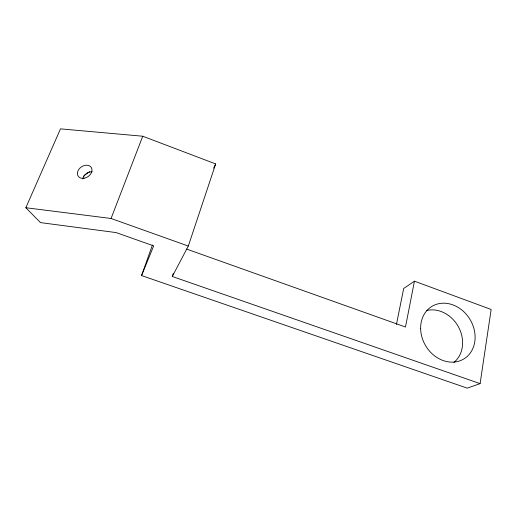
<?xml version="1.0" encoding="UTF-8"?>
<svg xmlns="http://www.w3.org/2000/svg" width="517" height="517" viewBox="0 0 517 517"><rect width="100%" height="100%" fill="white"/><g stroke="black" fill="none" stroke-linecap="round" stroke-linejoin="round"><path stroke-width="0.78" d="M152.444 245.006L141.555 275.567L467.213 388.138L480.099 383.627L491.15 309.476L414.453 281.177L403.68 288.492L396.423 324.56M414.453 281.177L405.477 327.015L186.611 249.071M480.099 383.627L172.271 276.485L188.304 246.053L215.679 163.934L142.744 136.223L60.489 128.862L25.85 207.731L40.475 222.607L116.138 232.585L153.691 245.879L141.555 275.567M172.271 276.485L173.298 273.428M25.85 207.731L111.058 218.478L142.744 136.223M213.637 168.148L215.679 163.934M111.058 218.478L188.304 246.053M426.654 310.517A29.87 25.268 58.9 0 1 458.682 327.306A29.87 25.268 58.9 0 1 453.971 362.385M82.72 178.85A7.774 5.855 -34.1 0 1 92.246 171.78M83.702 176.11A23.446 17.837 -34.3 0 1 89.79 171.696M420.638 328.625A30.755 25.798 58.5 0 0 461.927 359.981A30.755 25.798 58.5 0 0 461.048 309.392A30.755 25.798 58.5 0 0 420.638 328.625M84.109 178.236A7.878 5.894 -34 0 0 91.296 167.476A7.878 5.894 -34 0 0 78.668 169.595A7.878 5.894 -34 0 0 84.109 178.236"/></g></svg>
